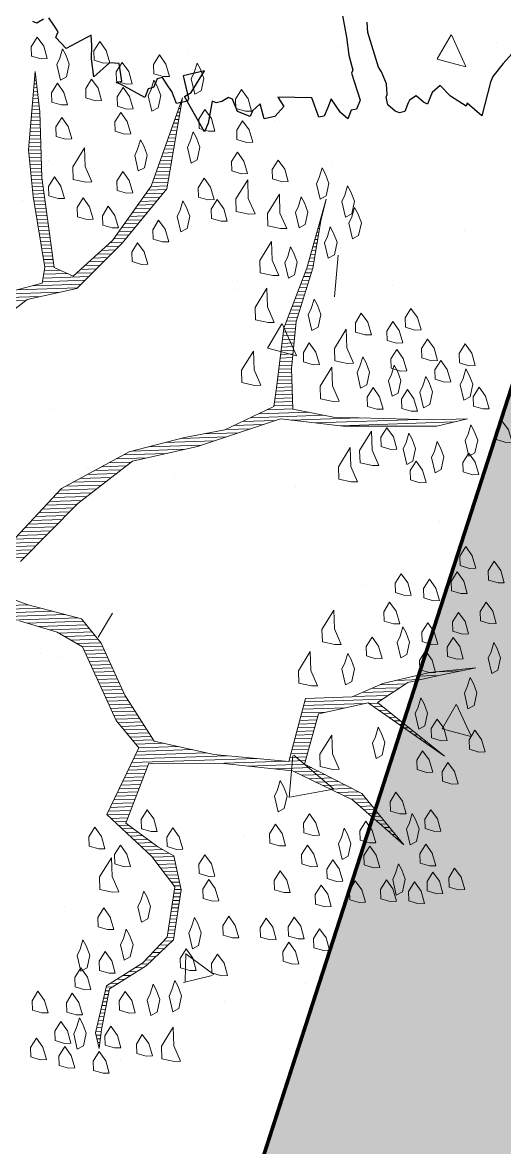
# Model space of a CAD drawing. Header units: millimetres. Extents: x 111 to 1506, y 14 to 566.
# Drawn here: x 244.203 to 245.118, y 174.865 to 177.001 of the extents above; entities that cross this region are included whole.
import ezdxf

# ---------------------------------------------------------------- set-up
doc = ezdxf.new("R2010")
doc.units = ezdxf.units.MM
doc.layers.add('ARBOLES', color=78, linetype='Continuous', lineweight=5)
doc.layers.add('G', color=254, linetype='Continuous', lineweight=5)
doc.layers.add('fer', color=8, linetype='Continuous')

# ---------------------------------------------------------------- blocks, each defined once
blk = doc.blocks.new('tr')
at = {"layer": 'fer', "color": 97}
for p, q in [((1379.3242, 206.4834), (1379.348, 206.4748)), ((1379.3242, 206.4834), (1379.348, 206.4748)), ((1379.348, 206.4748), (1379.3778, 206.4661)), ((1379.348, 206.4748), (1379.3778, 206.4661)), ((1379.3778, 206.4661), (1379.3897, 206.4661)), ((1379.3778, 206.4661), (1379.3897, 206.4661)), ((1379.3897, 206.4661), (1379.4551, 206.4748)), ((1379.3897, 206.4661), (1379.4551, 206.4748)), ((1379.4551, 206.4748), (1379.4432, 206.4401)), ((1379.4551, 206.4748), (1379.4432, 206.4401)), ((1379.4551, 206.4748), (1379.4551, 206.4748)), ((1379.4551, 206.4748), (1379.4551, 206.4748)), ((1379.4492, 206.4401), (1379.4432, 206.4054)), ((1379.4432, 206.4401), (1379.4492, 206.4401)), ((1379.4492, 206.4401), (1379.4432, 206.4054)), ((1379.4432, 206.4401), (1379.4492, 206.4401)), ((1379.4432, 206.4054), (1379.4313, 206.3794)), ((1379.4432, 206.4054), (1379.4313, 206.3794)), ((1379.4432, 206.4054), (1379.4432, 206.4054)), ((1379.4432, 206.4054), (1379.4432, 206.4054)), ((1379.4313, 206.3794), (1379.4492, 206.3708)), ((1379.4313, 206.3794), (1379.4313, 206.3794)), ((1379.4313, 206.3794), (1379.4492, 206.3708)), ((1379.4313, 206.3794), (1379.4313, 206.3794)), ((1379.4492, 206.3708), (1379.4611, 206.3708)), ((1379.4492, 206.3708), (1379.4611, 206.3708)), ((1379.4611, 206.3708), (1379.473, 206.3708)), ((1379.4611, 206.3708), (1379.473, 206.3708)), ((1379.473, 206.3621), (1379.467, 206.3448)), ((1379.473, 206.3621), (1379.467, 206.3448)), ((1379.473, 206.3708), (1379.473, 206.3621)), ((1379.473, 206.3708), (1379.473, 206.3621)), ((1379.467, 206.3448), (1379.4789, 206.3361)), ((1379.467, 206.3448), (1379.467, 206.3448)), ((1379.467, 206.3448), (1379.4789, 206.3361)), ((1379.467, 206.3448), (1379.467, 206.3448)), ((1379.4789, 206.3361), (1379.4849, 206.3361)), ((1379.4789, 206.3361), (1379.4849, 206.3361)), ((1379.4849, 206.3361), (1379.5027, 206.3361)), ((1379.4849, 206.3361), (1379.5027, 206.3361)), ((1379.5027, 206.3361), (1379.5087, 206.3274)), ((1379.5027, 206.3361), (1379.5087, 206.3274)), ((1379.5087, 206.3188), (1379.5027, 206.3014)), ((1379.5087, 206.3188), (1379.5027, 206.3014)), ((1379.5087, 206.3274), (1379.5087, 206.3188)), ((1379.5087, 206.3274), (1379.5087, 206.3188)), ((1379.5027, 206.3014), (1379.4908, 206.2928)), ((1379.5027, 206.3014), (1379.4908, 206.2928)), ((1379.467, 206.2841), (1379.4492, 206.2668)), ((1379.467, 206.2841), (1379.4492, 206.2668)), ((1379.4849, 206.2928), (1379.467, 206.2841)), ((1379.4849, 206.2928), (1379.467, 206.2841)), ((1379.4908, 206.2928), (1379.4849, 206.2928)), ((1379.4908, 206.2928), (1379.4849, 206.2928)), ((1379.4432, 206.2581), (1379.3897, 206.2148)), ((1379.4432, 206.2581), (1379.3897, 206.2148)), ((1379.4492, 206.2668), (1379.4432, 206.2581)), ((1379.4492, 206.2668), (1379.4432, 206.2581)), ((1379.473, 206.2148), (1379.5146, 206.2495)), ((1379.473, 206.2148), (1379.5146, 206.2495)), ((1379.5146, 206.2495), (1379.5325, 206.2495)), ((1379.5146, 206.2495), (1379.5325, 206.2495)), ((1379.5325, 206.2495), (1379.5384, 206.2408)), ((1379.5325, 206.2495), (1379.5384, 206.2408)), ((1379.5384, 206.2408), (1379.5563, 206.2408)), ((1379.5384, 206.2408), (1379.5563, 206.2408)), ((1379.5563, 206.2408), (1379.5503, 206.2235)), ((1379.5563, 206.2408), (1379.5503, 206.2235)), ((1379.3897, 206.2148), (1379.3718, 206.2061)), ((1379.3897, 206.2148), (1379.3718, 206.2061)), ((1379.4432, 206.1975), (1379.467, 206.2148)), ((1379.4432, 206.1975), (1379.467, 206.2148)), ((1379.467, 206.2148), (1379.473, 206.2148)), ((1379.467, 206.2148), (1379.473, 206.2148)), ((1379.5503, 206.2235), (1379.5325, 206.1975)), ((1379.5503, 206.2235), (1379.5325, 206.1975)), ((1379.4135, 206.1801), (1379.4432, 206.1975)), ((1379.4135, 206.1801), (1379.4432, 206.1975)), ((1379.5325, 206.1975), (1379.5503, 206.1975)), ((1379.5325, 206.1975), (1379.5503, 206.1975)), ((1379.5741, 206.1888), (1379.5444, 206.1628)), ((1379.5741, 206.1888), (1379.5444, 206.1628)), ((1379.5503, 206.1975), (1379.5682, 206.1975)), ((1379.5503, 206.1975), (1379.5682, 206.1975)), ((1379.5682, 206.1975), (1379.5741, 206.1888)), ((1379.5682, 206.1975), (1379.5741, 206.1888)), ((1379.3182, 206.1195), (1379.4135, 206.1801)), ((1379.3182, 206.1195), (1379.4135, 206.1801)), ((1379.5444, 206.1628), (1379.5682, 206.1021)), ((1379.5444, 206.1628), (1379.5682, 206.1021)), ((1379.5682, 206.1021), (1379.5741, 206.1108)), ((1379.5682, 206.1021), (1379.5741, 206.1108)), ((1379.5741, 206.1108), (1379.5801, 206.1195)), ((1379.5741, 206.1108), (1379.5801, 206.1195)), ((1379.5801, 206.1195), (1379.6039, 206.1108)), ((1379.5801, 206.1195), (1379.6039, 206.1108)), ((1379.6039, 206.1108), (1379.6158, 206.0935)), ((1379.6039, 206.1108), (1379.6158, 206.0935)), ((1379.6158, 206.0935), (1379.592, 206.0761)), ((1379.6158, 206.0935), (1379.592, 206.0761)), ((1379.592, 206.0761), (1379.6099, 206.0675)), ((1379.592, 206.0761), (1379.6099, 206.0675)), ((1379.6099, 206.0675), (1379.6218, 206.0675)), ((1379.6099, 206.0675), (1379.6218, 206.0675)), ((1379.6218, 206.0675), (1379.6218, 206.0415)), ((1379.6218, 206.0675), (1379.6218, 206.0415)), ((1379.6218, 206.0415), (1379.6039, 206.0241)), ((1379.6218, 206.0415), (1379.6039, 206.0241)), ((1379.6039, 206.0241), (1379.6039, 206.0155)), ((1379.6039, 206.0241), (1379.6039, 206.0155)), ((1379.6039, 206.0155), (1379.6158, 206.0068)), ((1379.6039, 206.0155), (1379.6158, 206.0068)), ((1379.6158, 206.0068), (1379.6218, 205.9981)), ((1379.6158, 206.0068), (1379.6218, 205.9981)), ((1379.6218, 205.9895), (1379.6634, 205.9981)), ((1379.6218, 205.9981), (1379.6218, 205.9895)), ((1379.6218, 205.9895), (1379.6634, 205.9981)), ((1379.6218, 205.9981), (1379.6218, 205.9895)), ((1379.6813, 205.9981), (1379.6337, 205.9375)), ((1379.6813, 205.9981), (1379.6337, 205.9375)), ((1379.6634, 205.9981), (1379.6813, 205.9981)), ((1379.6634, 205.9981), (1379.6813, 205.9981)), ((1379.5741, 205.9548), (1379.598, 205.9202)), ((1379.6218, 205.9462), (1379.5741, 205.9548)), ((1379.5741, 205.9548), (1379.598, 205.9202)), ((1379.6218, 205.9462), (1379.5741, 205.9548)), ((1379.598, 205.9202), (1379.6337, 205.9462)), ((1379.598, 205.9202), (1379.6337, 205.9462)), ((1379.6337, 205.9375), (1379.6218, 205.9462)), ((1379.6337, 205.9375), (1379.6218, 205.9462)), ((1379.6337, 205.9462), (1379.6396, 205.9462)), ((1379.6337, 205.9462), (1379.6396, 205.9462)), ((1379.6396, 205.9462), (1379.6515, 205.9288)), ((1379.6396, 205.9462), (1379.6515, 205.9288)), ((1379.6337, 205.9115), (1379.6277, 205.9028)), ((1379.6337, 205.9115), (1379.6277, 205.9028)), ((1379.6515, 205.9288), (1379.6337, 205.9115)), ((1379.6515, 205.9288), (1379.6337, 205.9115)), ((1379.6337, 205.9115), (1379.6337, 205.9115)), ((1379.6337, 205.9115), (1379.6337, 205.9115)), ((1379.6277, 205.9028), (1379.6158, 205.8855)), ((1379.6277, 205.9028), (1379.6158, 205.8855)), ((1379.6158, 205.8855), (1379.6218, 205.8768)), ((1379.6158, 205.8855), (1379.6218, 205.8768)), ((1379.6218, 205.8768), (1379.6396, 205.8768)), ((1379.6218, 205.8768), (1379.6396, 205.8768)), ((1379.6396, 205.8768), (1379.6456, 205.8682)), ((1379.6396, 205.8768), (1379.6456, 205.8682)), ((1379.6456, 205.8682), (1379.6634, 205.8682)), ((1379.6456, 205.8682), (1379.6456, 205.8682)), ((1379.6456, 205.8682), (1379.6634, 205.8682)), ((1379.6456, 205.8682), (1379.6456, 205.8682)), ((1379.6634, 205.8682), (1379.6575, 205.8162)), ((1379.6634, 205.8682), (1379.6575, 205.8162)), ((1379.6515, 205.8162), (1379.6218, 205.7988)), ((1379.6515, 205.8162), (1379.6218, 205.7988)), ((1379.6575, 205.8075), (1379.6515, 205.8162)), ((1379.6575, 205.8075), (1379.6515, 205.8162)), ((1379.6575, 205.8162), (1379.6575, 205.8075)), ((1379.6575, 205.8162), (1379.6575, 205.8075)), ((1379.6218, 205.7988), (1379.6277, 205.7815)), ((1379.6218, 205.7988), (1379.6277, 205.7815)), ((1379.6277, 205.7815), (1379.6634, 205.7642)), ((1379.6277, 205.7815), (1379.6634, 205.7642)), ((1379.6634, 205.7642), (1379.6337, 205.7468)), ((1379.6634, 205.7642), (1379.6337, 205.7468)), ((1379.6634, 205.7642), (1379.6634, 205.7642)), ((1379.6634, 205.7642), (1379.6634, 205.7642)), ((1379.6337, 205.7468), (1379.6099, 205.7382)), ((1379.6337, 205.7468), (1379.6099, 205.7382)), ((1379.6099, 205.7382), (1379.592, 205.7295)), ((1379.6099, 205.7382), (1379.592, 205.7295)), ((1379.592, 205.7295), (1379.6337, 205.6948)), ((1379.592, 205.7295), (1379.6337, 205.6948)), ((1379.6337, 205.6948), (1379.6218, 205.6688)), ((1379.6337, 205.6948), (1379.6218, 205.6688)), ((1379.6337, 205.6948), (1379.6337, 205.6948)), ((1379.6337, 205.6948), (1379.6337, 205.6948)), ((1379.6039, 205.6602), (1379.592, 205.6429)), ((1379.6039, 205.6602), (1379.592, 205.6429)), ((1379.6099, 205.6688), (1379.6039, 205.6602)), ((1379.6099, 205.6688), (1379.6039, 205.6602)), ((1379.6158, 205.6688), (1379.6099, 205.6688)), ((1379.6158, 205.6688), (1379.6099, 205.6688)), ((1379.6218, 205.6688), (1379.6158, 205.6688)), ((1379.6218, 205.6688), (1379.6158, 205.6688)), ((1379.598, 205.6342), (1379.6099, 205.6255)), ((1379.598, 205.6342), (1379.6099, 205.6255)), ((1379.6099, 205.6255), (1379.6099, 205.6169)), ((1379.6099, 205.6255), (1379.6099, 205.6169))]:
    blk.add_line(p, q, dxfattribs=at)
blk = doc.blocks.new('*X16')
at = {"color": 0}
for p, q in [((17.9321, 17.9), (17.9348, 17.9)), ((17.9333, 17.91), (17.9341, 17.91)), ((17.9285, 17.87), (17.9371, 17.87)), ((17.9297, 17.88), (17.9364, 17.88)), ((17.9309, 17.89), (17.9356, 17.89)), ((17.9249, 17.84), (17.9395, 17.84)), ((17.9261, 17.85), (17.9387, 17.85)), ((17.9273, 17.86), (17.9379, 17.86)), ((17.9213, 17.81), (17.9418, 17.81)), ((17.9225, 17.82), (17.941, 17.82)), ((17.9237, 17.83), (17.9402, 17.83)), ((18.3261, 17.81), (18.3296, 17.81)), ((18.33, 17.82), (18.3316, 17.82)), ((17.9177, 17.78), (17.9423, 17.78)), ((17.9189, 17.79), (17.9423, 17.79)), ((17.9201, 17.8), (17.9423, 17.8)), ((18.3143, 17.78), (18.3234, 17.78)), ((18.3182, 17.79), (18.3254, 17.79)), ((18.3221, 17.8), (18.3275, 17.8)), ((17.9141, 17.75), (17.9423, 17.75)), ((17.9153, 17.76), (17.9423, 17.76)), ((17.9165, 17.77), (17.9423, 17.77)), ((18.3025, 17.75), (18.3171, 17.75)), ((18.3064, 17.76), (18.3192, 17.76)), ((18.3104, 17.77), (18.3213, 17.77)), ((17.9105, 17.72), (17.9423, 17.72)), ((17.9117, 17.73), (17.9423, 17.73)), ((17.9129, 17.74), (17.9423, 17.74)), ((18.2907, 17.72), (18.3109, 17.72)), ((18.2946, 17.73), (18.313, 17.73)), ((18.2986, 17.74), (18.3151, 17.74)), ((17.9083, 17.7), (17.9423, 17.7)), ((17.909, 17.69), (17.9423, 17.69)), ((17.9093, 17.71), (17.9423, 17.71)), ((18.2789, 17.69), (18.3047, 17.69)), ((18.2829, 17.7), (18.3068, 17.7)), ((18.2868, 17.71), (18.3089, 17.71)), ((17.9097, 17.68), (17.9423, 17.68)), ((17.9103, 17.67), (17.9423, 17.67)), ((17.911, 17.66), (17.9423, 17.66)), ((18.2671, 17.66), (18.2985, 17.66)), ((18.2711, 17.67), (18.3006, 17.67)), ((18.275, 17.68), (18.3027, 17.68)), ((17.9117, 17.65), (17.9423, 17.65)), ((17.9123, 17.64), (17.9423, 17.64)), ((17.913, 17.63), (17.9423, 17.63)), ((18.2554, 17.63), (18.2923, 17.63)), ((18.2593, 17.64), (18.2944, 17.64)), ((18.2632, 17.65), (18.2965, 17.65)), ((17.9137, 17.62), (17.9428, 17.62)), ((17.9143, 17.61), (17.9438, 17.61)), ((17.915, 17.6), (17.9448, 17.6)), ((18.2436, 17.6), (18.2861, 17.6)), ((18.2475, 17.61), (18.2882, 17.61)), ((18.2514, 17.62), (18.2903, 17.62)), ((17.9157, 17.59), (17.9459, 17.59)), ((17.9163, 17.58), (17.9469, 17.58)), ((17.9172, 17.57), (17.9479, 17.57)), ((18.2241, 17.57), (18.2717, 17.57)), ((18.2317, 17.58), (18.2805, 17.58)), ((18.2394, 17.59), (18.284, 17.59)), ((17.9186, 17.56), (17.949, 17.56)), ((17.9199, 17.55), (17.95, 17.55)), ((17.9212, 17.54), (17.951, 17.54)), ((18.2011, 17.54), (18.2452, 17.54)), ((18.2088, 17.55), (18.254, 17.55)), ((18.2164, 17.56), (18.2628, 17.56)), ((17.9225, 17.53), (17.9521, 17.53)), ((17.9238, 17.52), (17.9531, 17.52)), ((17.9251, 17.51), (17.9541, 17.51)), ((18.1782, 17.51), (18.2187, 17.51)), ((18.1858, 17.52), (18.2276, 17.52)), ((18.1935, 17.53), (18.2364, 17.53)), ((18.7067, 17.51), (18.7077, 17.51)), ((18.7099, 17.52), (18.7105, 17.52)), ((18.7131, 17.53), (18.7134, 17.53)), ((17.9264, 17.5), (17.9552, 17.5)), ((17.9277, 17.49), (17.9562, 17.49)), ((17.929, 17.48), (17.9572, 17.48)), ((17.9303, 17.47), (17.9583, 17.47)), ((18.1476, 17.47), (18.1834, 17.47)), ((18.1553, 17.48), (18.1923, 17.48)), ((18.1629, 17.49), (18.2011, 17.49)), ((18.1706, 17.5), (18.2099, 17.5)), ((18.694, 17.47), (18.6971, 17.47)), ((18.6971, 17.48), (18.6991, 17.48)), ((18.7003, 17.49), (18.7019, 17.49)), ((18.7035, 17.5), (18.7048, 17.5)), ((17.9316, 17.46), (17.9593, 17.46)), ((17.9329, 17.45), (17.9604, 17.45)), ((17.9342, 17.44), (17.9614, 17.44)), ((18.1221, 17.44), (18.157, 17.44)), ((18.1323, 17.45), (18.1658, 17.45)), ((18.14, 17.46), (18.1746, 17.46)), ((18.6844, 17.44), (18.6911, 17.44)), ((18.6876, 17.45), (18.6931, 17.45)), ((18.6908, 17.46), (18.6951, 17.46)), ((17.9355, 17.43), (17.9624, 17.43)), ((17.9368, 17.42), (17.9635, 17.42)), ((17.9381, 17.41), (17.9645, 17.41)), ((18.0867, 17.41), (18.1253, 17.41)), ((18.0985, 17.42), (18.136, 17.42)), ((18.1103, 17.43), (18.1467, 17.43)), ((18.6749, 17.41), (18.6851, 17.41)), ((18.6781, 17.42), (18.6871, 17.42)), ((18.6812, 17.43), (18.6891, 17.43)), ((17.9394, 17.4), (17.9655, 17.4)), ((17.9407, 17.39), (17.9666, 17.39)), ((17.942, 17.38), (17.9676, 17.38)), ((18.0512, 17.38), (18.0931, 17.38)), ((18.063, 17.39), (18.1038, 17.39)), ((18.0748, 17.4), (18.1146, 17.4)), ((18.6653, 17.38), (18.6791, 17.38)), ((18.6685, 17.39), (18.6811, 17.39)), ((18.6717, 17.4), (18.6831, 17.4)), ((17.9367, 17.35), (18.061, 17.35)), ((17.9387, 17.36), (18.004, 17.36)), ((17.9407, 17.37), (17.984, 17.37)), ((18.0276, 17.36), (18.0717, 17.36)), ((18.0394, 17.37), (18.0824, 17.37)), ((18.6555, 17.35), (18.6727, 17.35)), ((18.659, 17.36), (18.6751, 17.36)), ((18.6621, 17.37), (18.6771, 17.37)), ((17.8637, 17.32), (18.0288, 17.32)), ((17.9087, 17.33), (18.0396, 17.33)), ((17.9347, 17.34), (18.0503, 17.34)), ((18.6429, 17.32), (18.6621, 17.32)), ((18.6471, 17.33), (18.6656, 17.33)), ((18.6513, 17.34), (18.6692, 17.34)), ((17.8287, 17.29), (17.887, 17.29)), ((17.8387, 17.3), (17.9283, 17.3)), ((17.8487, 17.31), (17.9816, 17.31)), ((18.6303, 17.29), (18.6515, 17.29)), ((18.6345, 17.3), (18.6551, 17.3)), ((18.6387, 17.31), (18.6586, 17.31)), ((18.6176, 17.26), (18.6409, 17.26)), ((18.6218, 17.27), (18.6445, 17.27)), ((18.626, 17.28), (18.648, 17.28)), ((18.605, 17.23), (18.6303, 17.23)), ((18.6092, 17.24), (18.6339, 17.24)), ((18.6134, 17.25), (18.6374, 17.25)), ((18.5924, 17.2), (18.6215, 17.2)), ((18.5966, 17.21), (18.6233, 17.21)), ((18.6008, 17.22), (18.6268, 17.22)), ((18.5853, 17.17), (18.6175, 17.17)), ((18.5868, 17.18), (18.6189, 17.18)), ((18.5884, 17.19), (18.6202, 17.19)), ((18.5805, 17.14), (18.6135, 17.14)), ((18.5821, 17.15), (18.6149, 17.15)), ((18.5837, 17.16), (18.6162, 17.16)), ((18.5758, 17.11), (18.6095, 17.11)), ((18.5774, 17.12), (18.6109, 17.12)), ((18.5789, 17.13), (18.6122, 17.13)), ((18.571, 17.08), (18.6056, 17.08)), ((18.5726, 17.09), (18.6069, 17.09)), ((18.5742, 17.1), (18.6082, 17.1)), ((18.5647, 17.04), (18.6056, 17.04)), ((18.5663, 17.05), (18.6056, 17.05)), ((18.5679, 17.06), (18.6056, 17.06)), ((18.5695, 17.07), (18.6056, 17.07)), ((18.5598, 17.01), (18.6056, 17.01)), ((18.5615, 17.02), (18.6056, 17.02)), ((18.5632, 17.03), (18.6056, 17.03)), ((18.5548, 16.98), (18.6056, 16.98)), ((18.5565, 16.99), (18.6056, 16.99)), ((18.5582, 17), (18.6056, 17)), ((18.4896, 16.95), (18.6918, 16.95)), ((18.5125, 16.96), (18.6485, 16.96)), ((18.5353, 16.97), (18.6056, 16.97)), ((18.4211, 16.92), (18.4892, 16.92)), ((18.4439, 16.93), (18.523, 16.93)), ((18.4668, 16.94), (18.5567, 16.94)), ((18.6009, 16.94), (18.7864, 16.94)), ((18.6675, 16.93), (18.9464, 16.93)), ((18.7342, 16.92), (19.0449, 16.92)), ((18.2545, 16.89), (18.388, 16.89)), ((18.2995, 16.9), (18.4217, 16.9)), ((18.3608, 16.91), (18.4555, 16.91)), ((18.1392, 16.86), (18.2561, 16.86)), ((18.1645, 16.87), (18.3086, 16.87)), ((18.2095, 16.88), (18.3542, 16.88)), ((18.0792, 16.83), (18.1463, 16.83)), ((18.0992, 16.84), (18.1601, 16.84)), ((18.1192, 16.85), (18.2036, 16.85)), ((18.0192, 16.8), (18.1047, 16.8)), ((18.0392, 16.81), (18.1186, 16.81)), ((18.0592, 16.82), (18.1324, 16.82)), ((17.9635, 16.77), (18.0632, 16.77)), ((17.9792, 16.78), (18.0771, 16.78)), ((17.9992, 16.79), (18.0909, 16.79)), ((17.9335, 16.74), (18.0217, 16.74)), ((17.9435, 16.75), (18.0355, 16.75)), ((17.9535, 16.76), (18.0494, 16.76)), ((17.9035, 16.71), (17.9873, 16.71)), ((17.9135, 16.72), (17.9979, 16.72)), ((17.9235, 16.73), (18.0084, 16.73)), ((17.8735, 16.68), (17.9556, 16.68)), ((17.8835, 16.69), (17.9662, 16.69)), ((17.8935, 16.7), (17.9768, 16.7)), ((17.8435, 16.65), (17.924, 16.65)), ((17.8535, 16.66), (17.9345, 16.66)), ((17.8635, 16.67), (17.9451, 16.67)), ((17.7031, 16.62), (17.8923, 16.62)), ((17.7034, 16.61), (17.8818, 16.61)), ((17.8235, 16.63), (17.9029, 16.63)), ((17.8335, 16.64), (17.9134, 16.64)), ((17.7037, 16.6), (17.8712, 16.6)), ((17.7041, 16.59), (17.8606, 16.59)), ((17.687, 16.46), (17.8649, 16.46)), ((17.6822, 16.43), (17.9666, 16.43)), ((17.6839, 16.44), (17.9326, 16.44)), ((17.6855, 16.45), (17.8986, 16.45)), ((17.8145, 16.42), (18.0006, 16.42)), ((17.8617, 16.41), (18.0157, 16.41)), ((17.8916, 16.4), (18.0232, 16.4)), ((17.9216, 16.39), (18.0307, 16.39)), ((17.9473, 16.38), (18.0382, 16.38)), ((17.9633, 16.37), (18.0457, 16.37)), ((17.9793, 16.36), (18.0532, 16.36)), ((17.9953, 16.35), (18.0607, 16.35)), ((18.0106, 16.34), (18.0651, 16.34)), ((18.0147, 16.33), (18.0692, 16.33)), ((18.0189, 16.32), (18.0733, 16.32)), ((18.0231, 16.31), (18.0774, 16.31)), ((18.0272, 16.3), (18.0816, 16.3)), ((18.0314, 16.29), (18.0857, 16.29)), ((18.0356, 16.28), (18.0898, 16.28)), ((18.0397, 16.27), (18.0939, 16.27)), ((18.0439, 16.26), (18.098, 16.26)), ((18.0481, 16.25), (18.1021, 16.25)), ((18.0522, 16.24), (18.1063, 16.24)), ((18.0564, 16.23), (18.1104, 16.23)), ((18.0606, 16.22), (18.1145, 16.22)), ((18.8615, 16.22), (18.9295, 16.22)), ((18.9115, 16.23), (18.9795, 16.23)), ((18.9759, 16.24), (19.0395, 16.24)), ((18.0647, 16.21), (18.1186, 16.21)), ((18.0689, 16.2), (18.1236, 16.2)), ((18.0731, 16.19), (18.1296, 16.19)), ((18.0772, 16.18), (18.1356, 16.18)), ((18.7441, 16.18), (18.8396, 16.18)), ((18.7691, 16.19), (18.8563, 16.19)), ((18.7941, 16.2), (18.873, 16.2)), ((18.8191, 16.21), (18.8896, 16.21)), ((18.0814, 16.17), (18.1416, 16.17)), ((18.0856, 16.16), (18.1476, 16.16)), ((18.0897, 16.15), (18.1536, 16.15)), ((18.6054, 16.15), (18.7201, 16.15)), ((18.6084, 16.16), (18.7734, 16.16)), ((18.6114, 16.17), (18.823, 16.17)), ((18.7869, 16.16), (18.812, 16.16)), ((18.8002, 16.15), (18.8237, 16.15)), ((18.0939, 16.14), (18.1596, 16.14)), ((18.1004, 16.13), (18.1656, 16.13)), ((18.1082, 16.12), (18.1716, 16.12)), ((18.5964, 16.12), (18.6429, 16.12)), ((18.5994, 16.13), (18.6461, 16.13)), ((18.6024, 16.14), (18.6667, 16.14)), ((18.8135, 16.14), (18.8354, 16.14)), ((18.8269, 16.13), (18.847, 16.13)), ((18.8402, 16.12), (18.8587, 16.12)), ((18.116, 16.11), (18.1776, 16.11)), ((18.1237, 16.1), (18.1836, 16.1)), ((18.1315, 16.09), (18.1896, 16.09)), ((18.5874, 16.09), (18.6336, 16.09)), ((18.5904, 16.1), (18.6367, 16.1)), ((18.5934, 16.11), (18.6398, 16.11)), ((18.8535, 16.11), (18.8704, 16.11)), ((18.8669, 16.1), (18.882, 16.1)), ((18.8802, 16.09), (18.8937, 16.09)), ((18.1393, 16.08), (18.1956, 16.08)), ((18.1471, 16.07), (18.2239, 16.07)), ((18.1549, 16.06), (18.2619, 16.06)), ((18.5784, 16.06), (18.6242, 16.06)), ((18.5814, 16.07), (18.6273, 16.07)), ((18.5844, 16.08), (18.6304, 16.08)), ((18.8935, 16.08), (18.9054, 16.08)), ((18.9069, 16.07), (18.917, 16.07)), ((18.9202, 16.06), (18.9287, 16.06)), ((18.1392, 16.03), (18.3946, 16.03)), ((18.1444, 16.04), (18.3379, 16.04)), ((18.1497, 16.05), (18.2999, 16.05)), ((18.5694, 16.03), (18.6148, 16.03)), ((18.5724, 16.04), (18.6179, 16.04)), ((18.5754, 16.05), (18.6211, 16.05)), ((18.9335, 16.05), (18.9404, 16.05)), ((18.9469, 16.04), (18.952, 16.04)), ((18.9602, 16.03), (18.9637, 16.03)), ((18.1235, 16), (18.173, 16)), ((18.1287, 16.01), (18.1773, 16.01)), ((18.1339, 16.02), (18.4746, 16.02)), ((18.3591, 16.01), (18.5546, 16.01)), ((18.4501, 16), (18.6064, 16)), ((18.5634, 16.01), (18.6086, 16.01)), ((18.5664, 16.02), (18.6117, 16.02)), ((18.9735, 16.02), (18.9754, 16.02)), ((18.9869, 16.01), (18.987, 16.01)), ((18.1077, 15.97), (18.1604, 15.97)), ((18.113, 15.98), (18.1646, 15.98)), ((18.1182, 15.99), (18.1688, 15.99)), ((18.5234, 15.99), (18.6244, 15.99)), ((18.5781, 15.98), (18.6424, 15.98)), ((18.5971, 15.97), (18.6604, 15.97)), ((18.092, 15.94), (18.1478, 15.94)), ((18.0973, 15.95), (18.152, 15.95)), ((18.1025, 15.96), (18.1562, 15.96)), ((18.6161, 15.96), (18.6784, 15.96)), ((18.6351, 15.95), (18.6964, 15.95)), ((18.6541, 15.94), (18.7144, 15.94)), ((18.0763, 15.91), (18.1351, 15.91)), ((18.0816, 15.92), (18.1394, 15.92)), ((18.0868, 15.93), (18.1436, 15.93)), ((18.6731, 15.93), (18.7324, 15.93)), ((18.6921, 15.92), (18.7504, 15.92)), ((18.7111, 15.91), (18.7628, 15.91)), ((18.0627, 15.88), (18.1225, 15.88)), ((18.0658, 15.89), (18.1267, 15.89)), ((18.0711, 15.9), (18.1309, 15.9)), ((18.7301, 15.9), (18.7704, 15.9)), ((18.7421, 15.89), (18.7781, 15.89)), ((18.7528, 15.88), (18.7857, 15.88)), ((18.0727, 15.87), (18.1183, 15.87)), ((18.0827, 15.86), (18.1141, 15.86)), ((18.0927, 15.85), (18.1197, 15.85)), ((18.7634, 15.87), (18.7934, 15.87)), ((18.7741, 15.86), (18.801, 15.86)), ((18.7848, 15.85), (18.8087, 15.85)), ((18.1027, 15.84), (18.1322, 15.84)), ((18.1127, 15.83), (18.1447, 15.83)), ((18.1227, 15.82), (18.1572, 15.82)), ((18.7954, 15.84), (18.8163, 15.84)), ((18.8061, 15.83), (18.824, 15.83)), ((18.8168, 15.82), (18.8316, 15.82)), ((18.1327, 15.81), (18.1697, 15.81)), ((18.1427, 15.8), (18.1822, 15.8)), ((18.1527, 15.79), (18.1947, 15.79)), ((18.8274, 15.81), (18.8393, 15.81)), ((18.8381, 15.8), (18.8469, 15.8)), ((18.8488, 15.79), (18.8545, 15.79)), ((18.1627, 15.78), (18.2105, 15.78)), ((18.1727, 15.77), (18.2271, 15.77)), ((18.182, 15.76), (18.2403, 15.76)), ((18.8594, 15.78), (18.8622, 15.78)), ((18.189, 15.75), (18.2422, 15.75)), ((18.196, 15.74), (18.244, 15.74)), ((18.203, 15.73), (18.2458, 15.73)), ((18.21, 15.72), (18.2476, 15.72)), ((18.217, 15.71), (18.2494, 15.71)), ((18.224, 15.7), (18.2512, 15.7)), ((18.231, 15.69), (18.2531, 15.69)), ((18.2367, 15.66), (18.2553, 15.66)), ((18.238, 15.68), (18.2549, 15.68)), ((18.2385, 15.67), (18.2567, 15.67)), ((18.231, 15.63), (18.2497, 15.63)), ((18.2329, 15.64), (18.2515, 15.64)), ((18.2348, 15.65), (18.2534, 15.65)), ((18.2254, 15.6), (18.244, 15.6)), ((18.2273, 15.61), (18.2459, 15.61)), ((18.2292, 15.62), (18.2478, 15.62)), ((18.2198, 15.57), (18.2384, 15.57)), ((18.2217, 15.58), (18.2403, 15.58)), ((18.2235, 15.59), (18.2422, 15.59)), ((18.2132, 15.54), (18.2328, 15.54)), ((18.216, 15.55), (18.2347, 15.55)), ((18.2179, 15.56), (18.2365, 15.56)), ((18.1832, 15.51), (18.2059, 15.51)), ((18.1932, 15.52), (18.2171, 15.52)), ((18.2032, 15.53), (18.2284, 15.53)), ((18.1532, 15.48), (18.1721, 15.48)), ((18.1632, 15.49), (18.1834, 15.49)), ((18.1732, 15.5), (18.1946, 15.5)), ((18.1066, 15.45), (18.1297, 15.45)), ((18.1238, 15.46), (18.1468, 15.46)), ((18.1409, 15.47), (18.1609, 15.47)), ((18.0552, 15.42), (18.0783, 15.42)), ((18.0723, 15.43), (18.0954, 15.43)), ((18.0895, 15.44), (18.1126, 15.44)), ((18.038, 15.39), (18.0493, 15.39)), ((18.0407, 15.4), (18.0516, 15.4)), ((18.0433, 15.41), (18.0611, 15.41)), ((18.03, 15.36), (18.0424, 15.36)), ((18.0327, 15.37), (18.0447, 15.37)), ((18.0353, 15.38), (18.047, 15.38)), ((18.022, 15.33), (18.0355, 15.33)), ((18.0247, 15.34), (18.0378, 15.34)), ((18.0273, 15.35), (18.0401, 15.35)), ((18.0113, 15.29), (18.0265, 15.29)), ((18.014, 15.3), (18.0286, 15.3)), ((18.0167, 15.31), (18.0309, 15.31)), ((18.0193, 15.32), (18.0332, 15.32)), ((18.0115, 15.28), (18.0249, 15.28)), ((18.0135, 15.27), (18.0232, 15.27)), ((18.0155, 15.26), (18.0215, 15.26)), ((18.0175, 15.25), (18.0199, 15.25))]:
    blk.add_line(p, q, dxfattribs=at)
blk = doc.blocks.new('E1E')
at = {"layer": 'ARBOLES', "ltscale": 0.2}
for p, q in [((94.9941, 59.1844), (94.9941, 59.1844)), ((95.1485, 59.1133), (95.1485, 59.1133)), ((94.8241, 58.9714), (94.8241, 58.9714)), ((94.8455, 58.9854), (94.8455, 58.9854)), ((94.928, 58.9668), (94.8733, 58.9268)), ((94.948, 58.9033), (94.9254, 58.9629)), ((95.1411, 58.9598), (95.1411, 58.9598)), ((94.9473, 58.9039), (94.8701, 58.9236)), ((95.2463, 58.9074), (95.2463, 58.9074)), ((94.6676, 58.8635), (94.6676, 58.8635)), ((94.9236, 58.6057), (94.9236, 58.6057)), ((94.5138, 58.5333), (94.5138, 58.5333)), ((95.1355, 58.5085), (95.1355, 58.5085)), ((94.8624, 58.4826), (94.7765, 58.4282)), ((94.8909, 58.3921), (94.8631, 58.4837)), ((94.6865, 58.4581), (94.6865, 58.4581)), ((95.013, 58.4632), (95.013, 58.4632)), ((95.2104, 58.4729), (95.2104, 58.4729)), ((94.8895, 58.3905), (94.7758, 58.4277)), ((95.4709, 58.3857), (95.4709, 58.3857)), ((95.5121, 58.3932), (95.5121, 58.3932)), ((94.811, 58.3666), (94.811, 58.3666)), ((94.8922, 58.3418), (94.8922, 58.3418)), ((95.3957, 58.2452), (95.4049, 58.3083)), ((94.4865, 58.2246), (94.4865, 58.2246)), ((94.5882, 58.1432), (94.5302, 58.1979)), ((94.5977, 58.207), (94.5304, 58.1986)), ((94.5888, 58.1437), (94.598, 58.2068)), ((94.7363, 58.1935), (94.7363, 58.1935)), ((94.5867, 58.1273), (94.5867, 58.1273)), ((94.8833, 57.9689), (94.8833, 57.9689)), ((95.5753, 57.9605), (95.5753, 57.9605)), ((95.3825, 57.8989), (95.3825, 57.8989)), ((95.6956, 57.8639), (95.6956, 57.8639)), ((95.1169, 57.82), (95.1169, 57.82)), ((94.7808, 57.7703), (94.7808, 57.7703)), ((94.9516, 57.6149), (94.9516, 57.6149)), ((95.7341, 57.5948), (95.7341, 57.5948)), ((95.3729, 57.5622), (95.3729, 57.5622)), ((95.2847, 57.4872), (95.2267, 57.5419)), ((95.2942, 57.551), (95.227, 57.5425)), ((95.2854, 57.4877), (95.2946, 57.5508)), ((94.7552, 57.4724), (94.7552, 57.4724)), ((95.4096, 57.4529), (95.4096, 57.4529)), ((95.4163, 57.4332), (95.4163, 57.4332)), ((95.9403, 57.448), (95.9403, 57.448)), ((95.2543, 57.4023), (95.2543, 57.4023)), ((95.2247, 57.2935), (95.1969, 57.385)), ((95.7535, 57.3323), (95.7535, 57.3323)), ((95.9202, 57.3422), (95.9202, 57.3422)), ((95.0851, 57.311), (95.0851, 57.311)), ((95.3415, 57.2983), (95.3415, 57.2983)), ((94.9776, 57.1326), (94.9776, 57.1326)), ((96.0455, 57.1319), (96.0455, 57.1319)), ((95.3165, 57.1024), (95.3165, 57.1024)), ((95.4768, 57.0625), (95.4768, 57.0625)), ((95.5976, 57.0405), (95.5976, 57.0405)), ((95.721, 56.99), (95.721, 56.99)), ((95.1247, 56.908), (95.1247, 56.908)), ((95.3965, 56.8481), (95.3965, 56.8481)), ((95.1744, 56.7297), (95.1164, 56.7844)), ((95.1839, 56.7935), (95.1166, 56.785)), ((95.175, 56.7302), (95.1842, 56.7933)), ((95.072, 56.7062), (95.072, 56.7062))]:
    blk.add_line(p, q, dxfattribs=at)
for points in [[(95.5861, 58.3417), (95.4965, 58.333), (95.43, 58.3423), (95.2954, 58.4695), (95.2238, 58.5077), (95.2346, 58.6762), (95.103, 58.7267), (95.0285, 58.7715), (95.0017, 58.8842), (95.0305, 58.9594), (95.0883, 59.0397), (95.0709, 59.1488), (95.0499, 59.1785), (95.0608, 59.1365), (95.0789, 59.0433), (95.0211, 58.963), (94.9858, 58.8849), (95.0126, 58.7722), (95.0574, 58.7064), (95.0987, 58.7014), (95.1869, 58.6783), (95.1899, 58.5316), (95.0309, 58.4686), (94.8791, 58.4244), (94.7266, 58.4344), (94.579, 58.4856), (94.7128, 58.4127), (94.8589, 58.3998), (94.8727, 58.2812), (94.7773, 58.2154), (94.5691, 58.2629), (94.7578, 58.2067), (94.7101, 58.1387), (94.6509, 58.0967), (94.5786, 58.049), (94.6733, 58.0989), (94.7622, 58.1619), (94.8156, 58.2168), (94.9132, 58.2603), (94.8943, 58.4077), (95.0591, 58.4577), (95.1971, 58.4802), (95.2991, 58.4087), (95.3939, 58.3185), (95.4561, 58.2838), (95.5811, 58.3005), (95.6577, 58.3035)], [(95.6347, 58.2152), (95.5632, 58.0431), (95.4838, 57.9065), (95.3588, 57.8196), (95.2064, 57.6894), (95.0676, 57.651), (94.8696, 57.5706), (94.8103, 57.5286), (94.8819, 57.5605), (95.0958, 57.6402), (95.189, 57.6583), (95.2267, 57.5738), (95.2571, 57.4704), (95.2673, 57.3425), (95.2913, 57.2362), (95.2985, 57.1849), (95.2803, 57.3482), (95.2773, 57.495), (95.2418, 57.6273), (95.231, 57.6692), (95.3147, 57.761), (95.3935, 57.8117), (95.499, 57.8898), (95.6102, 58.0251), (95.6715, 58.1849)], [(95.9075, 57.76), (95.8454, 57.6544), (95.75, 57.5886), (95.693, 57.4541), (95.6447, 57.3001), (95.6897, 57.0941), (95.6801, 57.308), (95.7154, 57.4563), (95.7681, 57.5655), (95.8158, 57.5633), (95.9193, 57.3834), (95.9802, 57.2468), (96.0243, 57.1651), (95.9714, 57.3364), (95.9215, 57.4311), (95.8354, 57.572), (95.8274, 57.6074), (95.8801, 57.6465)]]:
    blk.add_lwpolyline(points, dxfattribs=at)
for points in [[(95.0975, 59.2464), (95.1199, 59.2486), (95.1286, 59.2291), (95.1243, 59.2038), (95.1026, 59.2175), (95.0845, 59.2407)], [(95.1648, 59.253), (95.1872, 59.2552), (95.1959, 59.2357), (95.1915, 59.2104), (95.1698, 59.2241), (95.1518, 59.2472)], [(95.0202, 59.2276), (95.0426, 59.2298), (95.0513, 59.2103), (95.047, 59.185), (95.0253, 59.1987), (95.0072, 59.2218)], [(95.1157, 59.1532), (95.1164, 59.1691), (95.0954, 59.1987), (95.0853, 59.1864), (95.0904, 59.1575), (95.1056, 59.1409), (95.1179, 59.1308)], [(95.1272, 59.1973), (95.1496, 59.1995), (95.1583, 59.18), (95.154, 59.1547), (95.1323, 59.1684), (95.1142, 59.1915)], [(94.8793, 59.1415), (94.9082, 59.1466), (94.9198, 59.1205), (94.9112, 59.0699), (94.8938, 59.109), (94.8663, 59.1357)], [(94.9436, 59.1545), (94.966, 59.1567), (94.9747, 59.1372), (94.9704, 59.1119), (94.9487, 59.1256), (94.9306, 59.1487)], [(95.0174, 59.164), (95.0398, 59.1662), (95.0485, 59.1467), (95.0441, 59.1213), (95.0224, 59.1351), (95.0044, 59.1582)], [(95.2017, 59.1525), (95.2241, 59.1547), (95.2328, 59.1352), (95.2285, 59.1099), (95.2068, 59.1236), (95.1887, 59.1468)], [(95.1273, 59.1272), (95.1497, 59.1294), (95.1584, 59.1099), (95.154, 59.0846), (95.1323, 59.0983), (95.1143, 59.1214)], [(95.0167, 59.078), (95.0391, 59.0801), (95.0478, 59.0606), (95.0435, 59.0353), (95.0218, 59.049), (95.0037, 59.0722)], [(95.1309, 59.0665), (95.1533, 59.0687), (95.162, 59.0491), (95.1577, 59.0238), (95.136, 59.0376), (95.1179, 59.0607)], [(94.9885, 59.0187), (94.9893, 59.0346), (94.9683, 59.0642), (94.9582, 59.0519), (94.9632, 59.023), (94.9784, 59.0064), (94.9907, 58.9963)], [(94.9459, 58.9919), (94.9466, 59.0078), (94.9256, 59.0374), (94.9155, 59.0251), (94.9206, 58.9962), (94.9358, 58.9796), (94.9481, 58.9695)], [(95.1751, 58.9848), (95.1758, 59.0007), (95.1548, 59.0303), (95.1447, 59.018), (95.1498, 58.9891), (95.165, 58.9725), (95.1773, 58.9624)], [(95.0934, 59.0108), (95.1158, 59.013), (95.1245, 58.9935), (95.1201, 58.9681), (95.0985, 58.9819), (95.0804, 59.005)], [(95.0927, 58.9248), (95.0934, 58.9407), (95.0724, 58.9703), (95.0623, 58.958), (95.0674, 58.9291), (95.0826, 58.9125), (95.0949, 58.9023)], [(94.8534, 58.9195), (94.8758, 58.9217), (94.8845, 58.9022), (94.8802, 58.8769), (94.8585, 58.8906), (94.8404, 58.9137)], [(94.9243, 58.9355), (94.9467, 58.9377), (94.9554, 58.9182), (94.951, 58.8928), (94.9294, 58.9066), (94.9113, 58.9297)], [(95.1339, 58.9197), (95.1563, 58.9219), (95.165, 58.9024), (95.1607, 58.8771), (95.139, 58.8908), (95.1209, 58.9139)], [(94.9583, 58.8415), (94.959, 58.8574), (94.938, 58.8871), (94.9279, 58.8748), (94.933, 58.8458), (94.9482, 58.8292), (94.9605, 58.8191)], [(95.0884, 58.8293), (95.0892, 58.8452), (95.0682, 58.8749), (95.0581, 58.8626), (95.0631, 58.8336), (95.0783, 58.817), (95.0906, 58.8069)], [(95.1557, 58.8359), (95.1846, 58.841), (95.1962, 58.8149), (95.1875, 58.7643), (95.1701, 58.8034), (95.1427, 58.8301)], [(94.7125, 58.8334), (94.7349, 58.8356), (94.7436, 58.8161), (94.7393, 58.7908), (94.7176, 58.8045), (94.6995, 58.8276)], [(94.8622, 58.8299), (94.8846, 58.8321), (94.8933, 58.8126), (94.889, 58.7873), (94.8673, 58.801), (94.8492, 58.8241)], [(94.7812, 58.8016), (94.8036, 58.8038), (94.8123, 58.7843), (94.808, 58.759), (94.7863, 58.7727), (94.7682, 58.7959)], [(94.6591, 58.7784), (94.6815, 58.7806), (94.6902, 58.7611), (94.6859, 58.7358), (94.6642, 58.7495), (94.6461, 58.7726)], [(94.7227, 58.7756), (94.7451, 58.7778), (94.7538, 58.7583), (94.7495, 58.7329), (94.7278, 58.7467), (94.7097, 58.7698)], [(94.936, 58.7692), (94.9584, 58.7714), (94.9671, 58.7519), (94.9627, 58.7266), (94.941, 58.7403), (94.9229, 58.7634)], [(95.1528, 58.7723), (95.1752, 58.7744), (95.1839, 58.7549), (95.1796, 58.7296), (95.1579, 58.7434), (95.1398, 58.7665)], [(95.2222, 58.7564), (95.2446, 58.7586), (95.2533, 58.7391), (95.249, 58.7138), (95.2273, 58.7275), (95.2092, 58.7506)], [(94.9656, 58.7201), (94.988, 58.7223), (94.9967, 58.7028), (94.9924, 58.6775), (94.9707, 58.6912), (94.9526, 58.7143)], [(94.6931, 58.6845), (94.7155, 58.6867), (94.7242, 58.6671), (94.7199, 58.6418), (94.6982, 58.6556), (94.6801, 58.6787)], [(94.7922, 58.6896), (94.8146, 58.6918), (94.8233, 58.6723), (94.8189, 58.647), (94.7972, 58.6607), (94.7791, 58.6838)], [(95.0567, 58.6905), (95.0791, 58.6927), (95.0878, 58.6732), (95.0835, 58.6479), (95.0618, 58.6616), (95.0437, 58.6847)], [(95.1261, 58.6747), (95.1485, 58.6768), (95.1572, 58.6573), (95.1529, 58.632), (95.1312, 58.6457), (95.1131, 58.6689)], [(94.6245, 58.6461), (94.6469, 58.6483), (94.6556, 58.6288), (94.6513, 58.6035), (94.6296, 58.6172), (94.6115, 58.6403)], [(94.5594, 58.6172), (94.5818, 58.6193), (94.5905, 58.5998), (94.5862, 58.5745), (94.5645, 58.5882), (94.5464, 58.6114)], [(94.6903, 58.6209), (94.7127, 58.623), (94.7214, 58.6035), (94.7171, 58.5782), (94.6954, 58.5919), (94.6773, 58.6151)], [(94.7568, 58.6115), (94.7792, 58.6137), (94.7879, 58.5942), (94.7836, 58.5689), (94.7619, 58.5826), (94.7438, 58.6057)], [(94.498, 58.5976), (94.5204, 58.5998), (94.5291, 58.5803), (94.5248, 58.555), (94.5031, 58.5687), (94.485, 58.5918)], [(94.5725, 58.5528), (94.5732, 58.5687), (94.5522, 58.5984), (94.5421, 58.5861), (94.5472, 58.5571), (94.5624, 58.5405), (94.5747, 58.5304)], [(94.8421, 58.5949), (94.8645, 58.5971), (94.8732, 58.5776), (94.8689, 58.5523), (94.8472, 58.566), (94.8291, 58.5891)], [(94.4677, 58.5607), (94.4901, 58.5629), (94.4988, 58.5434), (94.4944, 58.5181), (94.4728, 58.5318), (94.4547, 58.5549)], [(94.6238, 58.5601), (94.6462, 58.5623), (94.6549, 58.5428), (94.6506, 58.5175), (94.6289, 58.5312), (94.6108, 58.5543)], [(94.7178, 58.524), (94.7185, 58.5399), (94.6975, 58.5695), (94.6874, 58.5572), (94.6925, 58.5283), (94.7077, 58.5117), (94.72, 58.5016)], [(94.425, 58.5339), (94.4474, 58.5361), (94.4561, 58.5166), (94.4518, 58.4913), (94.4301, 58.505), (94.412, 58.5281)], [(94.7792, 58.5436), (94.8017, 58.5458), (94.8103, 58.5262), (94.806, 58.5009), (94.7843, 58.5147), (94.7662, 58.5378)], [(94.5067, 58.508), (94.5292, 58.5101), (94.5378, 58.4906), (94.5335, 58.4653), (94.5118, 58.479), (94.4937, 58.5022)], [(94.6535, 58.511), (94.6759, 58.5131), (94.6846, 58.4936), (94.6803, 58.4683), (94.6586, 58.482), (94.6405, 58.5052)], [(94.8942, 58.4779), (94.8949, 58.4938), (94.874, 58.5234), (94.8638, 58.5111), (94.8689, 58.4822), (94.8841, 58.4656), (94.8964, 58.4555)], [(94.5863, 58.4343), (94.587, 58.4502), (94.566, 58.4798), (94.5559, 58.4675), (94.561, 58.4386), (94.5762, 58.422), (94.5885, 58.4119)], [(94.5256, 58.4306), (94.548, 58.4328), (94.5567, 58.4133), (94.5524, 58.388), (94.5307, 58.4017), (94.5126, 58.4248)], [(94.6145, 58.4235), (94.6369, 58.4256), (94.6456, 58.4061), (94.6413, 58.3808), (94.6196, 58.3945), (94.6015, 58.4177)], [(94.7945, 58.3867), (94.8235, 58.3918), (94.835, 58.3658), (94.8264, 58.3152), (94.809, 58.3542), (94.7815, 58.3809)], [(94.7324, 58.2811), (94.7332, 58.297), (94.7122, 58.3267), (94.7021, 58.3144), (94.7071, 58.2854), (94.7223, 58.2688), (94.7346, 58.2587)], [(94.53, 58.3157), (94.5524, 58.3179), (94.5611, 58.2984), (94.5568, 58.2731), (94.5351, 58.2868), (94.517, 58.3099)], [(94.5936, 58.3128), (94.616, 58.315), (94.6247, 58.2955), (94.6204, 58.2702), (94.5987, 58.2839), (94.5806, 58.307)], [(94.5004, 58.2246), (94.5228, 58.2268), (94.5315, 58.2072), (94.5272, 58.1819), (94.5055, 58.1957), (94.4874, 58.2188)], [(94.5901, 58.2333), (94.6125, 58.2355), (94.6212, 58.216), (94.6168, 58.1907), (94.5952, 58.2044), (94.5771, 58.2275)], [(94.6675, 58.182), (94.6682, 58.1979), (94.6472, 58.2276), (94.6371, 58.2153), (94.6422, 58.1864), (94.6573, 58.1697), (94.6696, 58.1596)], [(94.9118, 58.2285), (94.9407, 58.2336), (94.9523, 58.2075), (94.9436, 58.1569), (94.9262, 58.196), (94.8988, 58.2227)], [(94.8605, 58.1511), (94.8612, 58.167), (94.8402, 58.1966), (94.8301, 58.1843), (94.8352, 58.1554), (94.8504, 58.1388), (94.8627, 58.1287)], [(94.5808, 58.0967), (94.5815, 58.1126), (94.5605, 58.1422), (94.5504, 58.1299), (94.5555, 58.101), (94.5707, 58.0844), (94.583, 58.0743)], [(94.7983, 58.1156), (94.8208, 58.1178), (94.8294, 58.0983), (94.8251, 58.073), (94.8034, 58.0867), (94.7853, 58.1098)], [(94.8974, 58.1208), (94.9263, 58.1258), (94.9379, 58.0998), (94.9292, 58.0492), (94.9119, 58.0882), (94.8844, 58.115)], [(94.6733, 58.0989), (94.6957, 58.1011), (94.7044, 58.0816), (94.7001, 58.0563), (94.6784, 58.07), (94.6603, 58.0931)], [(94.7666, 58.0469), (94.7673, 58.0628), (94.7463, 58.0925), (94.7362, 58.0802), (94.7413, 58.0512), (94.7565, 58.0346), (94.7688, 58.0245)], [(94.5606, 58.002), (94.5613, 58.0179), (94.5403, 58.0475), (94.5302, 58.0352), (94.5353, 58.0063), (94.5505, 57.9897), (94.5628, 57.9796)], [(94.6263, 58.0468), (94.6488, 58.049), (94.6574, 58.0295), (94.6531, 58.0042), (94.6314, 58.0179), (94.6133, 58.041)], [(94.6929, 58.0375), (94.7153, 58.0397), (94.724, 58.0202), (94.7196, 57.9948), (94.6979, 58.0086), (94.6799, 58.0317)], [(94.7912, 58.0267), (94.8136, 58.0289), (94.8223, 58.0094), (94.818, 57.9841), (94.7963, 57.9978), (94.7782, 58.0209)], [(94.6365, 57.989), (94.6589, 57.9912), (94.6676, 57.9717), (94.6633, 57.9464), (94.6416, 57.9601), (94.6235, 57.9832)], [(94.5867, 57.9434), (94.6091, 57.9456), (94.6178, 57.9261), (94.6134, 57.9008), (94.5917, 57.9145), (94.5737, 57.9376)], [(94.7269, 57.9435), (94.7493, 57.9457), (94.758, 57.9262), (94.7537, 57.9009), (94.732, 57.9146), (94.7139, 57.9377)], [(94.7912, 57.9566), (94.8136, 57.9588), (94.8223, 57.9393), (94.818, 57.914), (94.7963, 57.9277), (94.7782, 57.9508)], [(94.6742, 57.9045), (94.6966, 57.9066), (94.7053, 57.8871), (94.7009, 57.8618), (94.6792, 57.8755), (94.6612, 57.8987)], [(94.6048, 57.8502), (94.6272, 57.8524), (94.6359, 57.8329), (94.6316, 57.8076), (94.6099, 57.8213), (94.5918, 57.8444)], [(94.6778, 57.8437), (94.7002, 57.8459), (94.7089, 57.8264), (94.7046, 57.8011), (94.6829, 57.8148), (94.6648, 57.8379)], [(95.0025, 57.7623), (95.0314, 57.7674), (95.0429, 57.7413), (95.0343, 57.6907), (95.0169, 57.7298), (94.9894, 57.7565)], [(94.8565, 57.7051), (94.8789, 57.7072), (94.8876, 57.6877), (94.8832, 57.6624), (94.8616, 57.6761), (94.8435, 57.6993)], [(94.9714, 57.7095), (95.0003, 57.7146), (95.0119, 57.6885), (95.0033, 57.6379), (94.9859, 57.677), (94.9584, 57.7037)], [(94.8529, 57.6255), (94.8536, 57.6414), (94.8326, 57.6711), (94.8225, 57.6588), (94.8276, 57.6299), (94.8428, 57.6132), (94.8551, 57.6031)], [(94.9201, 57.6321), (94.9208, 57.648), (94.8999, 57.6776), (94.8898, 57.6653), (94.8948, 57.6364), (94.91, 57.6198), (94.9223, 57.6097)], [(94.9469, 57.6596), (94.9693, 57.6618), (94.978, 57.6423), (94.9736, 57.6169), (94.9519, 57.6307), (94.9339, 57.6538)], [(94.7517, 57.6428), (94.7741, 57.645), (94.7828, 57.6255), (94.7785, 57.6002), (94.7568, 57.6139), (94.7387, 57.637)], [(95.2902, 57.641), (95.3192, 57.6461), (95.3307, 57.6201), (95.3221, 57.5695), (95.3047, 57.6085), (95.2772, 57.6352)], [(94.7959, 57.5612), (94.7966, 57.5771), (94.7756, 57.6067), (94.7655, 57.5944), (94.7705, 57.5655), (94.7857, 57.5489), (94.798, 57.5388)], [(95.1103, 57.6076), (95.1392, 57.6127), (95.1508, 57.5867), (95.1421, 57.5361), (95.1248, 57.5751), (95.0973, 57.6019)], [(95.0105, 57.5866), (95.0329, 57.5888), (95.0416, 57.5693), (95.0373, 57.544), (95.0156, 57.5577), (94.9975, 57.5808)], [(94.9361, 57.5613), (94.9585, 57.5634), (94.9672, 57.5439), (94.9629, 57.5186), (94.9412, 57.5323), (94.9231, 57.5555)], [(95.0836, 57.51), (95.0843, 57.5259), (95.0633, 57.5556), (95.0532, 57.5433), (95.0583, 57.5144), (95.0735, 57.4977), (95.0858, 57.4876)], [(94.7091, 57.5459), (94.7315, 57.5481), (94.7402, 57.5286), (94.7359, 57.5033), (94.7142, 57.517), (94.6961, 57.5401)], [(94.9332, 57.4976), (94.934, 57.5135), (94.913, 57.5432), (94.9029, 57.5309), (94.9079, 57.502), (94.9231, 57.4853), (94.9354, 57.4752)], [(95.0099, 57.5006), (95.0106, 57.5165), (94.9896, 57.5461), (94.9795, 57.5338), (94.9846, 57.5049), (94.9998, 57.4883), (95.0121, 57.4782)], [(95.1841, 57.547), (95.2065, 57.5492), (95.2151, 57.5296), (95.2108, 57.5043), (95.1891, 57.5181), (95.171, 57.5412)], [(95.1125, 57.5151), (95.1414, 57.5202), (95.153, 57.4942), (95.1444, 57.4436), (95.127, 57.4826), (95.0995, 57.5093)], [(95.3157, 57.4965), (95.3446, 57.5015), (95.3561, 57.4755), (95.3475, 57.4249), (95.3301, 57.4639), (95.3026, 57.4907)], [(94.7865, 57.4946), (94.8089, 57.4968), (94.8176, 57.4773), (94.8133, 57.452), (94.7916, 57.4657), (94.7735, 57.4889)], [(94.8545, 57.447), (94.8552, 57.4629), (94.8342, 57.4925), (94.8241, 57.4802), (94.8292, 57.4513), (94.8444, 57.4347), (94.8567, 57.4246)], [(94.9933, 57.4854), (95.0157, 57.4876), (95.0243, 57.4681), (95.02, 57.4428), (94.9983, 57.4565), (94.9802, 57.4796)], [(95.2362, 57.4299), (95.2369, 57.4458), (95.2159, 57.4754), (95.2058, 57.4631), (95.2109, 57.4342), (95.2261, 57.4176), (95.2384, 57.4075)], [(95.6337, 57.4822), (95.6561, 57.4844), (95.6648, 57.4649), (95.6605, 57.4396), (95.6388, 57.4533), (95.6207, 57.4764)], [(94.8906, 57.4709), (94.913, 57.4731), (94.9217, 57.4535), (94.9174, 57.4282), (94.8957, 57.442), (94.8776, 57.4651)], [(94.9369, 57.4369), (94.9593, 57.4391), (94.968, 57.4196), (94.9637, 57.3943), (94.942, 57.408), (94.9239, 57.4311)], [(95.0258, 57.4298), (95.0482, 57.4319), (95.0569, 57.4124), (95.0526, 57.3871), (95.0309, 57.4008), (95.0128, 57.424)], [(95.0996, 57.4392), (95.122, 57.4414), (95.1306, 57.4219), (95.1263, 57.3966), (95.1046, 57.4103), (95.0865, 57.4334)], [(95.727, 57.4302), (95.7494, 57.4324), (95.7581, 57.4129), (95.7538, 57.3876), (95.7321, 57.4013), (95.714, 57.4245)], [(95.7877, 57.4339), (95.8102, 57.4361), (95.8188, 57.4166), (95.8145, 57.3913), (95.7928, 57.405), (95.7747, 57.4281)], [(94.8531, 57.4152), (94.8755, 57.4174), (94.8842, 57.3978), (94.8798, 57.3725), (94.8581, 57.3863), (94.8401, 57.4094)], [(95.3461, 57.3931), (95.375, 57.3982), (95.3866, 57.3722), (95.3779, 57.3216), (95.3606, 57.3606), (95.3331, 57.3873)], [(95.6085, 57.4164), (95.6309, 57.4186), (95.6396, 57.3991), (95.6353, 57.3738), (95.6136, 57.3875), (95.5955, 57.4106)], [(95.8666, 57.4144), (95.889, 57.4166), (95.8976, 57.3971), (95.8933, 57.3718), (95.8716, 57.3855), (95.8535, 57.4086)], [(94.9984, 57.3864), (95.0208, 57.3885), (95.0295, 57.369), (95.0252, 57.3437), (95.0035, 57.3575), (94.9854, 57.3806)], [(95.3309, 57.3396), (95.3317, 57.3555), (95.3107, 57.3851), (95.3006, 57.3728), (95.3056, 57.3439), (95.3208, 57.3273), (95.3331, 57.3172)], [(95.5984, 57.334), (95.5991, 57.3499), (95.5781, 57.3795), (95.568, 57.3672), (95.5731, 57.3383), (95.5883, 57.3217), (95.6006, 57.3116)], [(95.7264, 57.3442), (95.7488, 57.3464), (95.7575, 57.3269), (95.7531, 57.3016), (95.7314, 57.3153), (95.7134, 57.3384)], [(95.8225, 57.3559), (95.8514, 57.3609), (95.863, 57.3349), (95.8544, 57.2843), (95.837, 57.3233), (95.8095, 57.3501)], [(95.5023, 57.3224), (95.5247, 57.3246), (95.5334, 57.305), (95.5291, 57.2797), (95.5074, 57.2935), (95.4893, 57.3166)], [(95.2638, 57.2629), (95.2645, 57.2788), (95.2435, 57.3085), (95.2334, 57.2962), (95.2385, 57.2673), (95.2537, 57.2506), (95.266, 57.2405)], [(95.3513, 57.224), (95.352, 57.2399), (95.331, 57.2695), (95.3209, 57.2572), (95.326, 57.2283), (95.3412, 57.2117), (95.3535, 57.2015)], [(95.37, 57.2869), (95.3989, 57.2919), (95.4105, 57.2659), (95.4019, 57.2153), (95.3845, 57.2543), (95.357, 57.2811)], [(95.4495, 57.2833), (95.4785, 57.2884), (95.49, 57.2624), (95.4814, 57.2118), (95.464, 57.2508), (95.4365, 57.2775)], [(95.5486, 57.2884), (95.571, 57.2906), (95.5797, 57.2711), (95.5753, 57.2458), (95.5537, 57.2595), (95.5356, 57.2826)], [(95.7409, 57.2416), (95.7416, 57.2575), (95.7206, 57.2871), (95.7105, 57.2748), (95.7156, 57.2459), (95.7308, 57.2293), (95.7431, 57.2192)], [(95.9021, 57.2822), (95.9245, 57.2844), (95.9332, 57.2648), (95.9288, 57.2395), (95.9071, 57.2533), (95.8891, 57.2764)], [(95.2291, 57.2007), (95.2298, 57.2166), (95.2088, 57.2463), (95.1987, 57.234), (95.2038, 57.2051), (95.219, 57.1884), (95.2313, 57.1783)], [(95.6361, 57.1793), (95.6368, 57.1952), (95.6158, 57.2249), (95.6057, 57.2126), (95.6108, 57.1837), (95.626, 57.167), (95.6383, 57.1569)], [(95.7814, 57.2206), (95.8038, 57.2228), (95.8125, 57.2033), (95.8082, 57.178), (95.7865, 57.1917), (95.7684, 57.2149)], [(95.2624, 57.161), (95.2631, 57.1769), (95.2421, 57.2065), (95.232, 57.1942), (95.2371, 57.1653), (95.2523, 57.1487), (95.2646, 57.1386)], [(95.5002, 57.2045), (95.5226, 57.2067), (95.5313, 57.1872), (95.527, 57.1619), (95.5053, 57.1756), (95.4872, 57.1988)], [(95.9404, 57.2135), (95.9628, 57.2157), (95.9715, 57.1962), (95.9672, 57.1709), (95.9455, 57.1846), (95.9274, 57.2077)], [(95.3318, 57.1451), (95.3325, 57.1611), (95.3115, 57.1907), (95.3014, 57.1784), (95.3065, 57.1495), (95.3217, 57.1329), (95.334, 57.1227)], [(95.407, 57.1864), (95.4294, 57.1886), (95.4381, 57.1691), (95.4337, 57.1438), (95.412, 57.1575), (95.3939, 57.1806)], [(95.7981, 57.1657), (95.8205, 57.1679), (95.8292, 57.1484), (95.8248, 57.1231), (95.8031, 57.1368), (95.785, 57.1599)], [(95.8718, 57.1752), (95.8942, 57.1773), (95.9029, 57.1578), (95.8986, 57.1325), (95.8769, 57.1463), (95.8588, 57.1694)], [(95.6058, 57.1424), (95.6282, 57.1446), (95.6369, 57.1251), (95.6326, 57.0998), (95.6109, 57.1135), (95.5928, 57.1367)], [(95.7634, 57.1035), (95.7641, 57.1194), (95.7431, 57.149), (95.733, 57.1368), (95.7381, 57.1078), (95.7533, 57.0912), (95.7656, 57.0811)], [(95.9839, 57.116), (95.9846, 57.1319), (95.9636, 57.1615), (95.9535, 57.1492), (95.9586, 57.1203), (95.9738, 57.1037), (95.9861, 57.0936)], [(95.5162, 57.1337), (95.5386, 57.1359), (95.5472, 57.1164), (95.5429, 57.0911), (95.5212, 57.1048), (95.5031, 57.1279)], [(95.8212, 57.1137), (95.8436, 57.1159), (95.8523, 57.0964), (95.848, 57.071), (95.8263, 57.0848), (95.8082, 57.1079)], [(96.0229, 57.1333), (96.0453, 57.1355), (96.054, 57.116), (96.0497, 57.0907), (96.028, 57.1044), (96.0099, 57.1275)], [(95.887, 57.0884), (95.9094, 57.0906), (95.9181, 57.0711), (95.9138, 57.0458), (95.8921, 57.0595), (95.874, 57.0826)], [(95.5451, 57.0687), (95.5675, 57.0709), (95.5762, 57.0513), (95.5719, 57.026), (95.5502, 57.0398), (95.5321, 57.0629)], [(95.6868, 57.0305), (95.6875, 57.0464), (95.6666, 57.076), (95.6564, 57.0637), (95.6615, 57.0348), (95.6767, 57.0182), (95.689, 57.008)], [(95.749, 57.0659), (95.7714, 57.0681), (95.7801, 57.0486), (95.7757, 57.0233), (95.7541, 57.037), (95.736, 57.0601)]]:
    blk.add_lwpolyline(points, close=True, dxfattribs=at)
at = {"layer": 'ARBOLES', "ltscale": 0.2, "xscale": 0.8372139817761642, "yscale": 0.8372139817761642, "zscale": 0.8372139817761642, "rotation": 204.0028523145856}
blk.add_blockref('*X16', (103.6395, 76.9735), dxfattribs=at)

msp = doc.modelspace()

# ---------------------------------------------------------------- hatches: boundary and pattern name
at = {"layer": 'G', "lineweight": 100, "ltscale": 1000}
h = msp.add_hatch(dxfattribs=at)
h.set_pattern_fill('AR-HBONE', color=256, scale=0.046, angle=-22.08523, style=0)
h.set_pattern_definition([(22.914772, (777.23143, 1670.63463), (0.097837146, 0.241122153), [0.552, -0.184]), (112.914772, (777.40091, 1670.70627), (0.097837146, 0.241122153), [0.552, -0.184])])
edge = h.paths.add_edge_path()
edge.add_line((221.74739, 201.07699), (222.24177, 203.56684))
edge.add_line((222.24177, 203.56684), (283.25265, 176.18215))
edge.add_line((283.25265, 176.18215), (282.61554, 174.27589))
edge.add_line((282.61554, 174.27589), (222.04443, 201.46319))
h = msp.add_hatch(dxfattribs=at)
h.set_pattern_fill('AR-HBONE', color=256, scale=0.046, angle=-22.08523, style=0)
h.set_pattern_definition([(22.914772, (797.12783, 1599.99595), (0.097837146, 0.241122153), [0.552, -0.184]), (112.914772, (797.29731, 1600.0676), (0.097837146, 0.241122153), [0.552, -0.184])])
h.paths.add_polyline_path([(237.31807, 152.1062), (249.30241, 189.22846), (251.13806, 188.40453), (239.25796, 151.60517)])

# ---------------------------------------------------------------- linework, layer by layer
at = {"lineweight": 211, "ltscale": 1000}
msp.add_line((249.30241, 189.22846), (243.55749, 171.43321), dxfattribs=at)
at = {"lineweight": 100, "ltscale": 1000}
for points in [[(243.55749, 171.43321), (235.08868, 180.09542), (241.03168, 192.94077), (249.30241, 189.22846), (243.55749, 171.43321)], [(249.30241, 189.22846), (243.55749, 171.43321)], [(243.55749, 171.43321), (249.30241, 189.22846)]]:
    msp.add_lwpolyline(points, dxfattribs=at)

# ---------------------------------------------------------------- block references
at = {"lineweight": 100, "rotation": 247.9147716791316}
msp.add_blockref('tr', (572.40548, 1532.69335), dxfattribs=at)
at = {"layer": 'ARBOLES', "color": 0, "xscale": 0.8310831642732954, "yscale": 0.8310831642732954, "zscale": 0.8310831642732954, "rotation": 157.9147716791316}
msp.add_blockref('E1E', (336.0383, 190.92544), dxfattribs=at)

doc.saveas('drawing.dxf')
